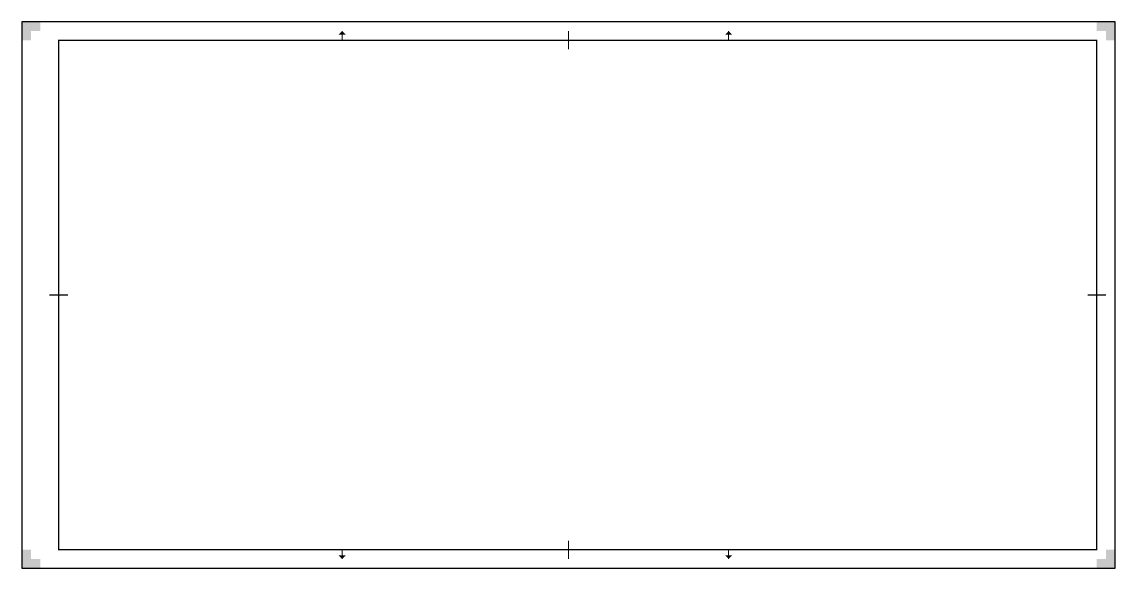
# Model space of a CAD drawing. Extents: x 0 to 594, y 0 to 297.
import ezdxf

# ---------------------------------------------------------------- set-up
doc = ezdxf.new("R2010")
doc.units = 0
doc.header["$LTSCALE"] = 0.2
for name, color, linetype, lineweight in [('X-XX-AL-TEKENBLAD_KADER-G', 7, 'Continuous', 25), ('X-XX-AL-TEKENBLAD_KADER_AFSNIJMARKERING-G', 7, 'Continuous', 25), ('X-XX-AL-TEKENBLAD_KADER_CENTERMARKERING-G', 7, 'Continuous', 25), ('X-XX-AL-TEKENBLAD_KADER_VOUWMERK-G', 7, 'Continuous', 18)]:
    doc.layers.add(name, color=color, linetype=linetype, lineweight=lineweight)

msp = doc.modelspace()

# ---------------------------------------------------------------- hatches: boundary and pattern name
at = {"layer": 'X-XX-AL-TEKENBLAD_KADER_AFSNIJMARKERING-G'}
for points in [[(10, 297), (0, 297), (0, 287), (5, 287), (5, 292), (10, 292)], [(594, 287), (594, 297), (584, 297), (584, 292), (589, 292), (589, 287)], [(0, 10), (0, 0), (10, 0), (10, 5), (5, 5), (5, 10)], [(584, 0), (594, 0), (594, 10), (589, 10), (589, 5), (584, 5)]]:
    msp.add_hatch(color=256, dxfattribs=at).paths.add_polyline_path(points)
at = {"layer": 'X-XX-AL-TEKENBLAD_KADER_VOUWMERK-G'}
for points in [[(176, 290), (174, 292), (172, 290)], [(386, 290), (384, 292), (382, 290)], [(172, 7), (174, 5), (176, 7)], [(382, 7), (384, 5), (386, 7)]]:
    msp.add_hatch(color=256, dxfattribs=at).paths.add_polyline_path(points)

# ---------------------------------------------------------------- linework, layer by layer
at = {"layer": 'X-XX-AL-TEKENBLAD_KADER-G'}
for p, q in [((594, 297), (0, 297)), ((0, 297), (0, 0)), ((594, 0), (594, 297)), ((0, 0), (594, 0))]:
    msp.add_line(p, q, dxfattribs=at)
at = {"layer": 'X-XX-AL-TEKENBLAD_KADER-G', "const_width": 0.7, "flags": 128}
msp.add_lwpolyline([(20, 10), (584, 10), (584, 287), (20, 287)], close=True, dxfattribs=at)
at = {"layer": 'X-XX-AL-TEKENBLAD_KADER_CENTERMARKERING-G', "const_width": 0.7, "flags": 128}
for points in [[(297, 292), (297, 282)], [(15, 148.5), (25, 148.5)], [(589, 148.5), (579, 148.5)], [(297, 5), (297, 15)]]:
    msp.add_lwpolyline(points, dxfattribs=at)
at = {"layer": 'X-XX-AL-TEKENBLAD_KADER_VOUWMERK-G'}
for p, q in [((174, 287), (174, 292)), ((384, 287), (384, 292)), ((174, 5), (174, 10)), ((384, 5), (384, 10))]:
    msp.add_line(p, q, dxfattribs=at)

doc.saveas('drawing.dxf')
